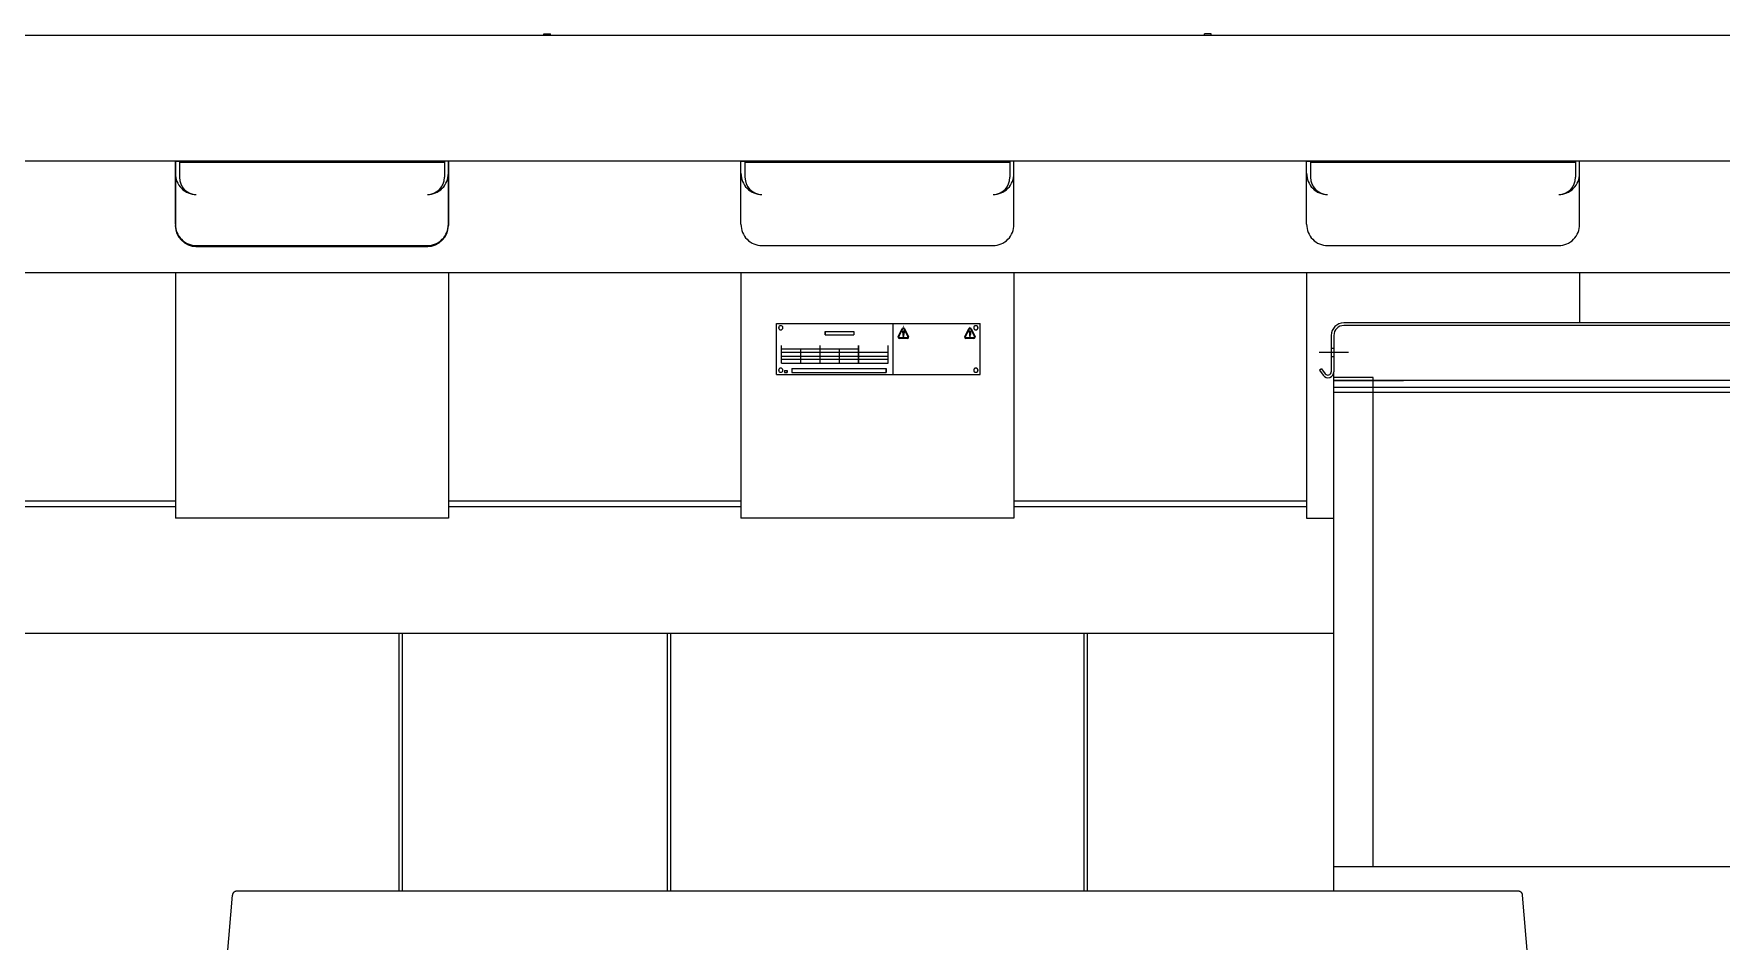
# Model space of a CAD drawing. Extents: x -633 to 241, y -1 to 752.
# Drawn here: x -546.8 to -447.3, y 144.3 to 197.9 of the extents above; entities that cross this region are included whole.
import ezdxf

# ---------------------------------------------------------------- set-up
doc = ezdxf.new("R2010")
doc.units = 0
doc.header["$LTSCALE"] = 48
doc.linetypes.add('PHANTOM', pattern=[1.1875, 0.75, -0.0625, 0.125, -0.0625, 0.125, -0.0625])
for name, color, linetype in [('0A537428____2_______', 1, 'CONTINUOUS'), ('0A537428____________', 1, 'CONTINUOUS'), ('10', 7, 'CONTINUOUS'), ('155', 7, 'CONTINUOUS'), ('204', 7, 'CONTINUOUS')]:
    doc.layers.add(name, color=color, linetype=linetype)

# ---------------------------------------------------------------- blocks, each defined once
blk = doc.blocks.new('*U568', base_point=(8.875362, 14.443525))
at = {"layer": '10', "color": 40, "linetype": 'CONTINUOUS'}
blk.add_arc((8.875362, 14.443525), 0.049517, 89.279569, 180, dxfattribs=at)
blk = doc.blocks.new('*U567', base_point=(9.420162, 14.443525))
at = {"layer": '10', "color": 40, "linetype": 'CONTINUOUS'}
blk.add_arc((9.420162, 14.443525), 0.049517, 180, 270.72043, dxfattribs=at)
blk = doc.blocks.new('*U572', base_point=(8.875362, 14.563907))
at = {"layer": '10', "color": 40, "linetype": 'CONTINUOUS'}
blk.add_arc((8.875362, 14.563907), 0.049517, 89.279569, 180, dxfattribs=at)
blk = doc.blocks.new('*U569', base_point=(8.875362, 14.555068))
at = {"layer": '10', "color": 40, "linetype": 'CONTINUOUS'}
blk.add_arc((8.875362, 14.555068), 0.040678, 90, 180, dxfattribs=at)
blk = doc.blocks.new('*U571', base_point=(9.420162, 14.563907))
at = {"layer": '10', "color": 40, "linetype": 'CONTINUOUS'}
blk.add_arc((9.420162, 14.563907), 0.049517, 180, 270.72043, dxfattribs=at)
blk = doc.blocks.new('*U570', base_point=(9.420162, 14.555068))
at = {"layer": '10', "color": 40, "linetype": 'CONTINUOUS'}
blk.add_arc((9.420162, 14.555068), 0.040678, 180, 270, dxfattribs=at)
blk = doc.blocks.new('*U574', base_point=(10.209055, 14.443525))
at = {"layer": '10', "color": 40, "linetype": 'CONTINUOUS'}
blk.add_arc((10.209055, 14.443525), 0.049517, 89.279569, 180, dxfattribs=at)
blk = doc.blocks.new('*U578', base_point=(10.209055, 14.563907))
at = {"layer": '10', "color": 40, "linetype": 'CONTINUOUS'}
blk.add_arc((10.209055, 14.563907), 0.049517, 89.279569, 180, dxfattribs=at)
blk = doc.blocks.new('*U575', base_point=(10.209055, 14.555068))
at = {"layer": '10', "color": 40, "linetype": 'CONTINUOUS'}
blk.add_arc((10.209055, 14.555068), 0.040678, 90, 180, dxfattribs=at)
blk = doc.blocks.new('*U573', base_point=(10.753856, 14.443525))
at = {"layer": '10', "color": 40, "linetype": 'CONTINUOUS'}
blk.add_arc((10.753856, 14.443525), 0.049517, 180, 270.72043, dxfattribs=at)
blk = doc.blocks.new('*U577', base_point=(10.753856, 14.563907))
at = {"layer": '10', "color": 40, "linetype": 'CONTINUOUS'}
blk.add_arc((10.753856, 14.563907), 0.049517, 180, 270.72043, dxfattribs=at)
blk = doc.blocks.new('*U576', base_point=(10.753856, 14.555068))
at = {"layer": '10', "color": 40, "linetype": 'CONTINUOUS'}
blk.add_arc((10.753856, 14.555068), 0.040678, 180, 270, dxfattribs=at)
blk = doc.blocks.new('*U580', base_point=(11.542748, 14.443525))
at = {"layer": '10', "color": 40, "linetype": 'CONTINUOUS'}
blk.add_arc((11.542748, 14.443525), 0.049517, 89.279569, 180, dxfattribs=at)
blk = doc.blocks.new('*U579', base_point=(12.087548, 14.443525))
at = {"layer": '10', "color": 40, "linetype": 'CONTINUOUS'}
blk.add_arc((12.087548, 14.443525), 0.049517, 180, 270.72043, dxfattribs=at)
blk = doc.blocks.new('*U584', base_point=(11.542748, 14.563907))
at = {"layer": '10', "color": 40, "linetype": 'CONTINUOUS'}
blk.add_arc((11.542748, 14.563907), 0.049517, 89.279569, 180, dxfattribs=at)
blk = doc.blocks.new('*U581', base_point=(11.542748, 14.555068))
at = {"layer": '10', "color": 40, "linetype": 'CONTINUOUS'}
blk.add_arc((11.542748, 14.555068), 0.040678, 90, 180, dxfattribs=at)
blk = doc.blocks.new('*U583', base_point=(12.087548, 14.563907))
at = {"layer": '10', "color": 40, "linetype": 'CONTINUOUS'}
blk.add_arc((12.087548, 14.563907), 0.049517, 180, 270.72043, dxfattribs=at)
blk = doc.blocks.new('*U582', base_point=(12.087548, 14.555068))
at = {"layer": '10', "color": 40, "linetype": 'CONTINUOUS'}
blk.add_arc((12.087548, 14.555068), 0.040678, 180, 270, dxfattribs=at)

msp = doc.modelspace()

# ---------------------------------------------------------------- linework, layer by layer
at = {"layer": '0A537428____2_______', "color": 40, "linetype": 'CONTINUOUS'}
for points in [[(-503.027, 180.77), (-491.027, 180.77)], [(-503.027, 177.77), (-503.027, 180.77)], [(-500.152, 180.296), (-498.464, 180.296)], [(-500.152, 180.114), (-500.152, 180.296)], [(-500.152, 180.114), (-498.464, 180.114)], [(-498.464, 180.296), (-498.464, 180.114)], [(-496.152, 177.77), (-496.152, 180.77)], [(-495.851, 179.997), (-495.613, 180.473)], [(-495.819, 179.981), (-495.581, 180.458)], [(-495.592, 180.281), (-495.578, 180.119)], [(-495.507, 180.281), (-495.522, 180.119)], [(-495.518, 180.457), (-495.28, 179.981)], [(-495.487, 180.473), (-495.248, 179.996)], [(-491.93, 179.997), (-491.692, 180.473)], [(-491.899, 179.981), (-491.661, 180.458)], [(-491.671, 180.281), (-491.657, 180.119)], [(-491.587, 180.281), (-491.601, 180.119)], [(-491.598, 180.457), (-491.359, 179.981)], [(-491.566, 180.473), (-491.328, 179.997)], [(-491.027, 177.77), (-491.027, 180.77)], [(-502.727, 178.442), (-502.727, 179.479)], [(-502.727, 179.272), (-498.186, 179.272)], [(-496.452, 179.065), (-502.727, 179.065)], [(-501.592, 178.442), (-501.592, 179.272)], [(-500.457, 178.442), (-500.457, 179.479)], [(-499.321, 178.442), (-499.321, 179.272)], [(-498.186, 178.442), (-498.186, 179.479)], [(-496.452, 178.442), (-496.452, 179.479)], [(-495.311, 179.93), (-495.788, 179.93)], [(-495.311, 179.895), (-495.788, 179.895)], [(-491.391, 179.93), (-491.867, 179.93)], [(-491.391, 179.895), (-491.867, 179.895)], [(-502.727, 178.857), (-496.452, 178.857)], [(-496.452, 178.65), (-502.727, 178.65)], [(-502.727, 178.442), (-496.452, 178.442)], [(-502.126, 178.13), (-496.576, 178.13)], [(-502.126, 178.13), (-502.126, 177.88)], [(-496.576, 178.13), (-496.576, 177.88)], [(-503.027, 177.77), (-491.027, 177.77)], [(-502.553, 177.993), (-502.553, 177.893)], [(-502.553, 177.993), (-502.41, 177.993)], [(-502.553, 177.893), (-502.41, 177.893)], [(-502.41, 177.993), (-502.41, 177.893)], [(-502.126, 177.88), (-496.576, 177.88)], [(-555.716, 170.314), (-538.466, 170.314)], [(-522.374, 170.314), (-505.124, 170.314)], [(-489.032, 170.314), (-471.782, 170.314)], [(-555.716, 169.974), (-538.466, 169.974)], [(-522.374, 169.974), (-505.124, 169.974)], [(-489.032, 169.974), (-471.782, 169.974)], [(-470.177, 162.483), (-590.078, 162.483)], [(-525.268, 147.289), (-525.268, 162.483)], [(-525.078, 147.289), (-525.078, 162.483)], [(-509.458, 147.289), (-509.458, 162.483)], [(-509.268, 147.289), (-509.268, 162.483)], [(-484.888, 147.289), (-484.888, 162.483)], [(-484.698, 147.289), (-484.698, 162.483)]]:
    msp.add_lwpolyline(points, dxfattribs=at)
for points in [[(-502.652, 180.52, 1), (-502.902, 180.52, 1), (-502.652, 180.52)], [(-495.486, 180.473, 0.618035), (-495.612, 180.473)], [(-495.507, 180.281, 1.090734), (-495.591, 180.281)], [(-495.518, 180.457, 0.618035), (-495.581, 180.457)], [(-495.521, 180.042, 1), (-495.578, 180.042, 1), (-495.521, 180.042)], [(-495.577, 180.119, 0.916814), (-495.521, 180.119)], [(-495.548, 180.597, 0.617867), (-495.551, 180.597)], [(-491.566, 180.473, 0.618035), (-491.692, 180.473)], [(-491.587, 180.281, 1.090734), (-491.671, 180.281)], [(-491.597, 180.457, 0.618035), (-491.66, 180.457)], [(-491.657, 180.119, 0.916814), (-491.601, 180.119)], [(-491.601, 180.042, 1), (-491.657, 180.042, 1), (-491.601, 180.042)], [(-491.628, 180.597, 0.617867), (-491.63, 180.597)], [(-491.152, 180.52, 1), (-491.402, 180.52, 1), (-491.152, 180.52)], [(-495.851, 179.997, 0.557536), (-495.788, 179.895)], [(-495.819, 179.981, 0.557536), (-495.788, 179.93)], [(-495.311, 179.895, 0.557538), (-495.248, 179.997)], [(-495.311, 179.93, 0.557538), (-495.28, 179.981)], [(-491.93, 179.997, 0.557536), (-491.867, 179.895)], [(-491.899, 179.981, 0.557536), (-491.867, 179.93)], [(-491.391, 179.895, 0.557538), (-491.328, 179.997)], [(-491.391, 179.93, 0.557538), (-491.359, 179.981)], [(-502.652, 178.02, 1), (-502.902, 178.02, 1), (-502.652, 178.02)], [(-491.152, 178.02, 1), (-491.402, 178.02, 1), (-491.152, 178.02)]]:
    msp.add_lwpolyline(points, format="xyb", dxfattribs=at)
at = {"layer": '0A537428____2_______', "color": 3, "linetype": 'PHANTOM'}
for points in [[(-534.85, 147.294, 0.388879), (-535.099, 147.066)], [(-459.056, 147.066, 0.388881), (-459.305, 147.294)]]:
    msp.add_lwpolyline(points, format="xyb", dxfattribs=at)
at = {"layer": '0A537428____2_______', "color": 3, "linetype": 'CONTINUOUS'}
for points in [[(-459.305, 147.294), (-534.85, 147.294)], [(-542.032, 65.1), (-535.099, 147.066)], [(-452.124, 65.1), (-459.057, 147.066)]]:
    msp.add_lwpolyline(points, dxfattribs=at)
at = {"layer": '0A537428____________', "color": 40, "linetype": 'CONTINUOUS'}
for points in [[(-516.738, 197.754), (-516.738, 197.864)], [(-516.738, 197.864), (-516.344, 197.864)], [(-516.344, 197.754), (-516.344, 197.864)], [(-477.812, 197.754), (-477.812, 197.864)], [(-477.418, 197.864), (-477.812, 197.864)], [(-477.418, 197.754), (-477.418, 197.864)], [(-538.466, 190.306), (-538.466, 186.556)], [(-522.374, 190.306), (-522.374, 186.556)], [(-537.261, 185.319), (-523.58, 185.319)], [(-404.349, 183.77), (-589.817, 183.77)], [(-538.466, 183.77), (-538.466, 169.291)], [(-522.374, 183.77), (-522.374, 169.291)], [(-505.124, 183.77), (-505.124, 169.291)], [(-489.032, 183.77), (-489.032, 169.291)], [(-471.782, 183.77), (-471.782, 169.291)], [(-455.689, 183.77), (-455.689, 180.811)], [(-503.032, 180.77), (-491.032, 180.77)], [(-503.032, 177.77), (-503.032, 180.77)], [(-500.157, 180.296), (-498.469, 180.296)], [(-500.157, 180.114), (-500.157, 180.296)], [(-500.157, 180.114), (-498.469, 180.114)], [(-498.469, 180.296), (-498.469, 180.114)], [(-496.157, 177.77), (-496.157, 180.77)], [(-495.856, 179.997), (-495.617, 180.473)], [(-495.824, 179.981), (-495.586, 180.457)], [(-495.597, 180.281), (-495.582, 180.119)], [(-495.512, 180.281), (-495.526, 180.119)], [(-495.523, 180.458), (-495.285, 179.981)], [(-495.491, 180.473), (-495.253, 179.997)], [(-491.935, 179.997), (-491.697, 180.473)], [(-491.904, 179.981), (-491.666, 180.458)], [(-491.676, 180.281), (-491.662, 180.119)], [(-491.592, 180.281), (-491.606, 180.119)], [(-491.603, 180.457), (-491.364, 179.981)], [(-491.571, 180.473), (-491.333, 179.997)], [(-491.032, 177.77), (-491.032, 180.77)], [(-502.732, 178.442), (-502.732, 179.479)], [(-502.732, 179.272), (-498.191, 179.272)], [(-496.457, 179.065), (-502.732, 179.065)], [(-501.597, 178.442), (-501.597, 179.272)], [(-500.461, 178.442), (-500.461, 179.479)], [(-499.326, 178.442), (-499.326, 179.272)], [(-498.191, 178.442), (-498.191, 179.479)], [(-496.457, 178.442), (-496.457, 179.479)], [(-495.316, 179.93), (-495.793, 179.93)], [(-495.316, 179.895), (-495.793, 179.895)], [(-491.396, 179.93), (-491.872, 179.93)], [(-491.396, 179.895), (-491.872, 179.895)], [(-502.732, 178.857), (-496.457, 178.857)], [(-496.457, 178.65), (-502.732, 178.65)], [(-502.732, 178.442), (-496.457, 178.442)], [(-502.131, 178.13), (-496.581, 178.13)], [(-502.131, 178.13), (-502.131, 177.88)], [(-496.581, 178.13), (-496.581, 177.88)], [(-503.032, 177.77), (-491.032, 177.77)], [(-502.558, 177.993), (-502.558, 177.893)], [(-502.558, 177.993), (-502.415, 177.993)], [(-502.558, 177.893), (-502.415, 177.893)], [(-502.415, 177.993), (-502.415, 177.893)], [(-502.131, 177.88), (-496.581, 177.88)], [(-522.374, 169.291), (-538.466, 169.291)], [(-489.032, 169.291), (-505.124, 169.291)], [(-471.782, 169.291), (-470.177, 169.291)]]:
    msp.add_lwpolyline(points, dxfattribs=at)
for points in [[(-538.467, 186.556, 0.414213), (-537.23, 185.319)], [(-523.61, 185.319, 0.414213), (-522.374, 186.556)], [(-502.657, 180.52, 1), (-502.907, 180.52, 1), (-502.657, 180.52)], [(-495.491, 180.473, 0.618035), (-495.617, 180.473)], [(-495.512, 180.281, 1.090734), (-495.597, 180.281)], [(-495.523, 180.457, 0.618035), (-495.586, 180.457)], [(-495.526, 180.042, 1), (-495.583, 180.042, 1), (-495.526, 180.042)], [(-495.582, 180.119, 0.916814), (-495.526, 180.119)], [(-495.553, 180.597, 0.617867), (-495.556, 180.597)], [(-491.571, 180.473, 0.618035), (-491.697, 180.473)], [(-491.592, 180.281, 1.090734), (-491.676, 180.281)], [(-491.602, 180.457, 0.618035), (-491.665, 180.457)], [(-491.662, 180.119, 0.916814), (-491.606, 180.119)], [(-491.606, 180.042, 1), (-491.662, 180.042, 1), (-491.606, 180.042)], [(-491.633, 180.597, 0.617867), (-491.635, 180.597)], [(-491.157, 180.52, 1), (-491.407, 180.52, 1), (-491.157, 180.52)], [(-495.856, 179.997, 0.557536), (-495.793, 179.895)], [(-495.824, 179.981, 0.557536), (-495.793, 179.93)], [(-495.316, 179.895, 0.557538), (-495.253, 179.997)], [(-495.316, 179.93, 0.557538), (-495.285, 179.981)], [(-491.935, 179.997, 0.557536), (-491.872, 179.895)], [(-491.904, 179.981, 0.557536), (-491.872, 179.93)], [(-491.396, 179.895, 0.557538), (-491.333, 179.997)], [(-491.396, 179.93, 0.557538), (-491.364, 179.981)], [(-502.657, 178.02, 1), (-502.907, 178.02, 1), (-502.657, 178.02)], [(-491.157, 178.02, 1), (-491.407, 178.02, 1), (-491.157, 178.02)]]:
    msp.add_lwpolyline(points, format="xyb", dxfattribs=at)
at = {"layer": '0A537428____________', "color": 3, "linetype": 'CONTINUOUS'}
msp.add_lwpolyline([(-470.177, 147.289), (-470.177, 148.733)], dxfattribs=at)
at = {"layer": '10', "color": 40, "linetype": 'CONTINUOUS'}
for points in [[(-421.918, 197.754), (-572.238, 197.754)], [(-432.358, 190.358), (-595.488, 190.358)], [(-538.466, 186.625), (-538.466, 190.358)], [(-538.466, 190.358), (-538.23, 190.358)], [(-538.23, 190.358), (-522.61, 190.358)], [(-538.23, 190.358), (-538.23, 189.398)], [(-538.23, 190.293), (-522.61, 190.293)], [(-522.61, 190.358), (-522.61, 189.397)], [(-522.374, 190.358), (-522.61, 190.358)], [(-522.374, 186.625), (-522.374, 190.358)], [(-505.124, 186.625), (-505.124, 190.358)], [(-505.124, 190.358), (-504.888, 190.358)], [(-504.888, 190.358), (-489.268, 190.358)], [(-504.888, 190.358), (-504.888, 189.398)], [(-504.888, 190.293), (-489.268, 190.293)], [(-489.268, 190.358), (-489.268, 189.397)], [(-489.032, 190.358), (-489.268, 190.358)], [(-489.032, 186.625), (-489.032, 190.358)], [(-471.782, 186.625), (-471.782, 190.358)], [(-471.782, 190.358), (-471.546, 190.358)], [(-471.546, 190.358), (-455.926, 190.358)], [(-471.546, 190.358), (-471.546, 189.398)], [(-471.546, 190.293), (-455.926, 190.293)], [(-455.926, 190.358), (-455.926, 189.397)], [(-455.689, 190.358), (-455.926, 190.358)], [(-455.689, 186.625), (-455.689, 190.358)], [(-537.23, 185.371), (-523.61, 185.371)], [(-503.888, 185.371), (-490.268, 185.371)], [(-470.546, 185.371), (-456.926, 185.371)]]:
    msp.add_lwpolyline(points, dxfattribs=at)
at = {"layer": '155', "color": 3, "linetype": 'CONTINUOUS'}
msp.add_lwpolyline([(-422.917, 148.733), (-470.177, 148.733)], dxfattribs=at)
at = {"layer": '204', "color": 3, "linetype": 'CONTINUOUS'}
for points in [[(-469.596, 180.811, 0.414198), (-470.332, 180.075)], [(-469.596, 180.656, 0.414189), (-470.177, 180.075)], [(-470.806, 177.72, 0.723117), (-470.177, 177.927)], [(-470.681, 177.812, 0.723102), (-470.332, 177.927)]]:
    msp.add_lwpolyline(points, format="xyb", dxfattribs=at)
for points in [[(-470.332, 180.075), (-470.332, 179.299)], [(-470.177, 180.075), (-470.177, 177.927)], [(-406.2, 180.811), (-469.596, 180.811)], [(-437.898, 180.656), (-469.596, 180.656)], [(-469.318, 179.063), (-471.053, 179.063)], [(-470.177, 179.309), (-470.332, 179.309)], [(-470.332, 179.299), (-470.332, 177.927)], [(-470.901, 178.109), (-471.026, 178.017)], [(-470.901, 178.109), (-470.681, 177.812)], [(-470.177, 178.818), (-470.332, 178.818)], [(-471.026, 178.017), (-470.806, 177.72)], [(-470.177, 147.289), (-470.177, 177.927)], [(-467.852, 177.597), (-470.177, 177.597)], [(-437.898, 177.413), (-470.177, 177.413)], [(-470.177, 177.413), (-466.074, 177.413)], [(-467.852, 148.733), (-467.852, 177.597)], [(-470.177, 177.022), (-437.898, 177.022)], [(-470.177, 176.719), (-437.898, 176.719)]]:
    msp.add_lwpolyline(points, dxfattribs=at)

# ---------------------------------------------------------------- block references
at = {"layer": '10', "color": 40, "xscale": 25.00000000000001, "zscale": 25.00000000000001, "rotation": 90}
for name, p, yscale in [('*U572', (-537.23, 189.619), 24.96537300000005), ('*U569', (-537.23, 189.398), 24.58322874999996), ('*U571', (-523.61, 189.619), 24.96537300000005), ('*U570', (-523.61, 189.398), 24.58322874999996), ('*U578', (-503.888, 189.619), 24.96537300000005), ('*U575', (-503.888, 189.398), 24.58322874999996), ('*U577', (-490.268, 189.619), 24.96537300000005), ('*U576', (-490.268, 189.398), 24.58322874999996), ('*U584', (-470.546, 189.619), 24.96537300000005), ('*U581', (-470.546, 189.398), 24.58322874999996), ('*U583', (-456.926, 189.619), 24.96537300000005), ('*U582', (-456.926, 189.398), 24.58322874999996), ('*U568', (-537.23, 186.609), 24.96537300000005), ('*U567', (-523.61, 186.609), 24.96537300000005), ('*U574', (-503.888, 186.609), 24.96537300000005), ('*U573', (-490.268, 186.609), 24.96537300000005), ('*U580', (-470.546, 186.609), 24.96537300000005), ('*U579', (-456.926, 186.609), 24.96537300000005)]:
    msp.add_blockref(name, p, dxfattribs=dict(at, yscale=yscale))

doc.saveas('drawing.dxf')
